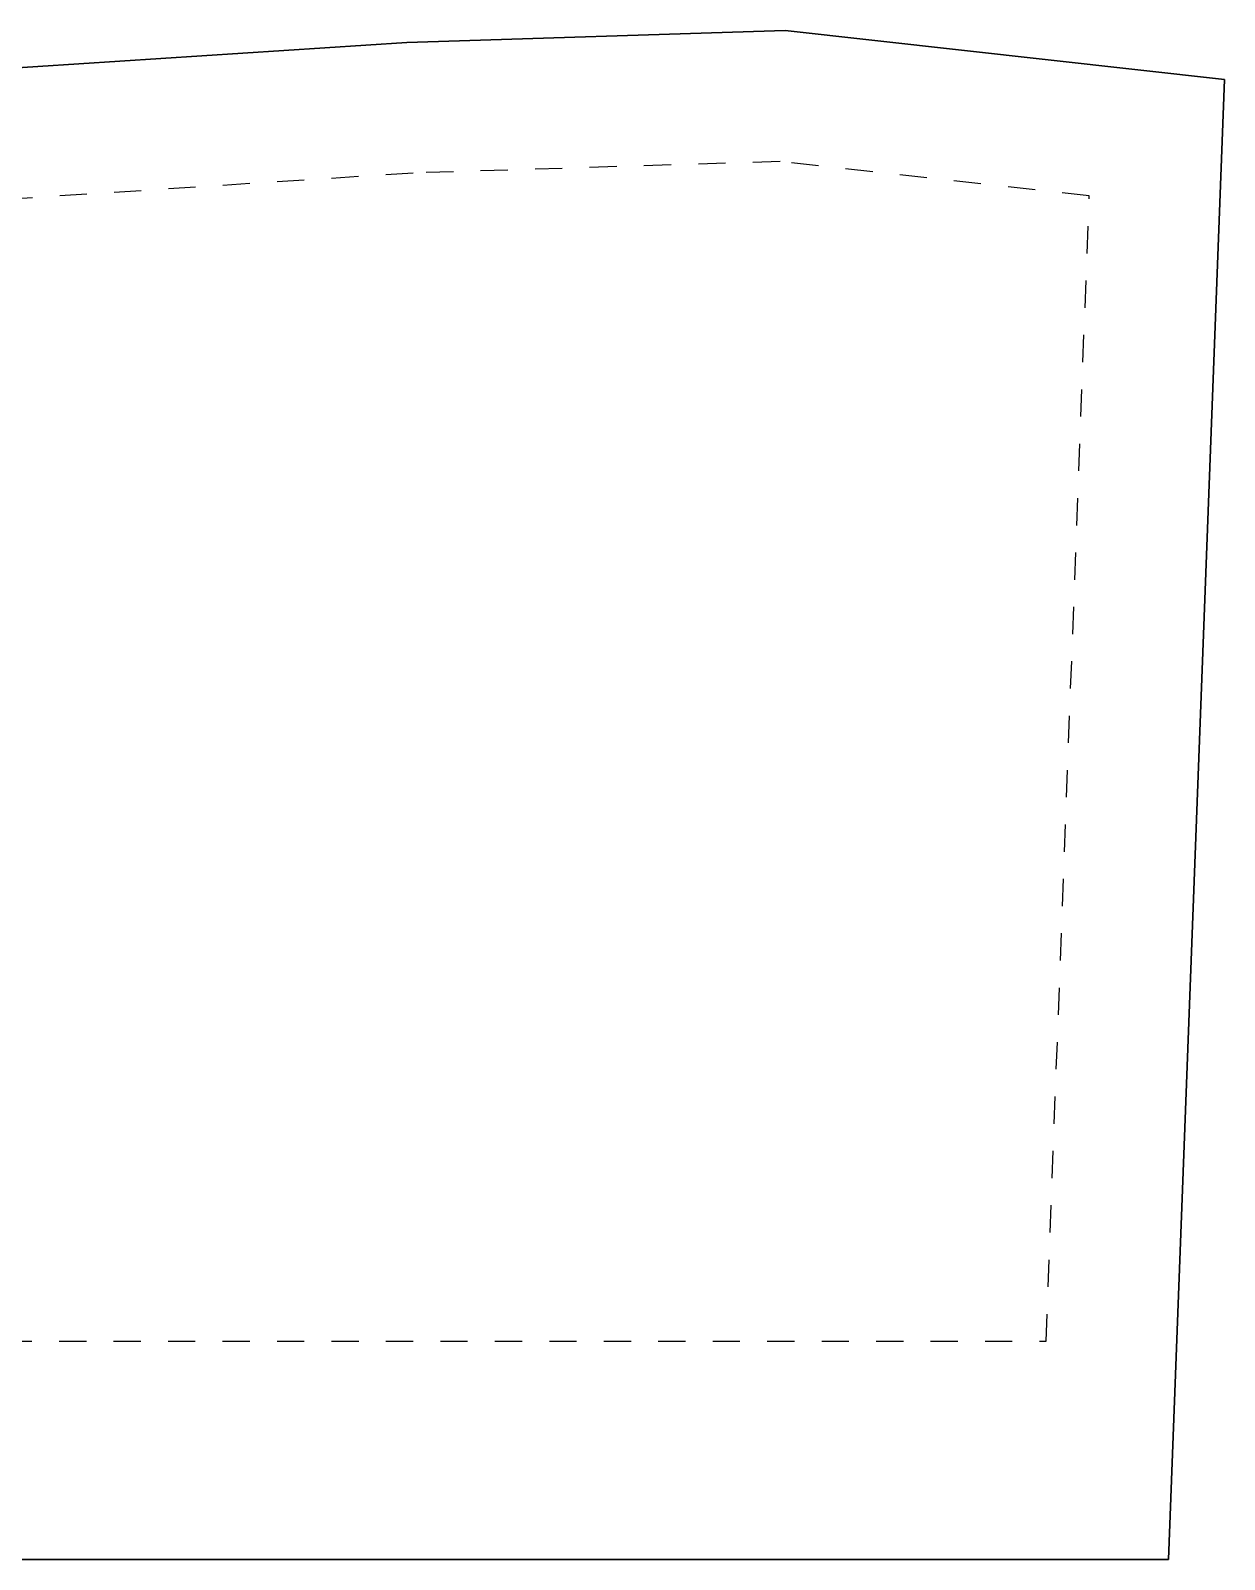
# Model space of a CAD drawing. Header units: centimetres. Extents: x 562865 to 1310255, y -148070 to 32737.
# Drawn here: x 656637 to 659377, y -20064 to -16554 of the extents above; entities that cross this region are included whole.
import ezdxf

# ---------------------------------------------------------------- set-up
doc = ezdxf.new("R2010")
doc.units = ezdxf.units.CM
doc.header["$LTSCALE"] = 2.5
doc.linetypes.add('DASHED', pattern=[0.25, 0.125, -0.125])
doc.layers.add('DUVAR', color=4, linetype='Continuous', lineweight=30)
doc.layers.add('GÖRÜNÜŞLER', color=96, linetype='Continuous', lineweight=25)

# ---------------------------------------------------------------- blocks, each defined once
blk = doc.blocks.new('WRTGHBWSTH')
at = {"layer": 'GÖRÜNÜŞLER', "color": 251, "linetype": 'DASHED', "ltscale": 200}
blk.add_lwpolyline([(643862, 7103), (643152.3, 7181.9), (642310, 7155.3), (641146.5, 7079.8), (639025.1, 6992.1), (638997.9, 4472.7), (643762.9, 4472.7)], close=True, dxfattribs=at)

msp = doc.modelspace()

# ---------------------------------------------------------------- linework, layer by layer
at = {"layer": 'DUVAR'}
for p, q in [((658369, -16553.6), (657500.3, -16581.1)), ((659377, -16665.8), (658369, -16553.6)), ((657500.3, -16581.1), (656335.3, -16656.7)), ((659249, -20064.3), (659377, -16665.8)), ((653897.2, -20064.3), (659249, -20064.3))]:
    msp.add_line(p, q, dxfattribs=at)

# ---------------------------------------------------------------- block references
msp.add_blockref('WRTGHBWSTH', (15204.8, -24036.1), dxfattribs=at)

doc.saveas('drawing.dxf')
